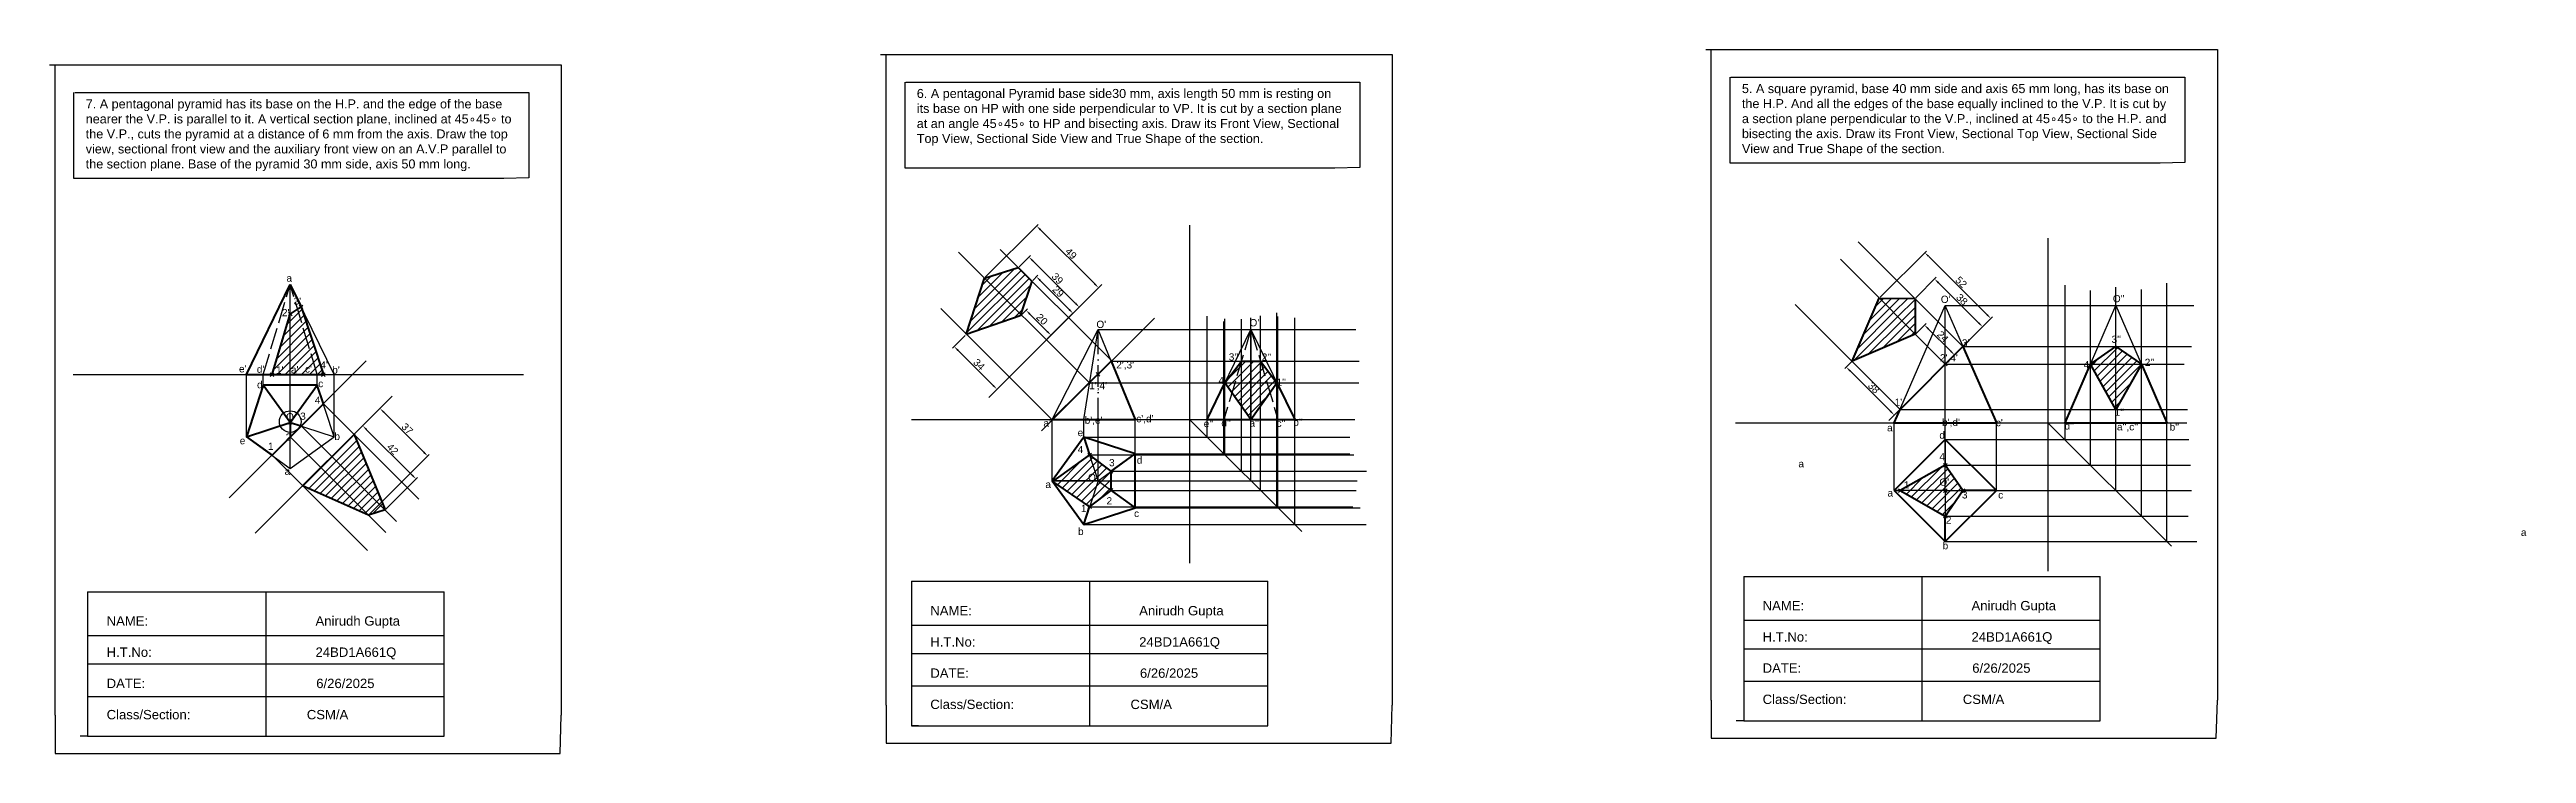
# Model space of a CAD drawing. Header units: millimetres. Extents: x 493 to 3265, y 414 to 805.
# Drawn here: x 493 to 1866, y 414 to 805 of the extents above; entities that cross this region are included whole.
import ezdxf

# ---------------------------------------------------------------- set-up
doc = ezdxf.new("R2010")
doc.units = ezdxf.units.MM
doc.header["$MEASUREMENT"] = 0
doc.header["$PDMODE"] = 35
doc.linetypes.add('ACAD_ISO02W100', pattern=[15, 12, -3])
doc.linetypes.add('ACAD_ISO10W100', pattern=[18, 12, -3, 0, -3])
doc.styles.get("Standard").update_dxf_attribs({"font": 'arial.ttf'})
doc.dimstyles.new('ISO-25', dxfattribs={"dimtxt": 4, "dimasz": 3, "dimexe": 1.25, "dimexo": 0.625, "dimtad": 1, "dimdec": 0, "dimtxsty": 'Standard', "dimcen": 2.5, "dimclrd": 6, "dimclre": 4, "dimadec": 0, "dimazin": 0, "dimtfac": 1, "dimtdec": 0, "dimtmove": 0, "dimatfit": 3, "dimfxl": 1, "dimarcsym": 1})
pattern_1 = [(45, (-7152.1318, -994.7902), (-2.245064, 2.245064), [])]

# ---------------------------------------------------------------- blocks, each defined once
blk = doc.blocks.new('*D154')
at = {"color": 4, "lineweight": -2, "transparency": 16777216}
for p, q in [((649.8, 579.8), (667.4, 597.3)), ((679.4, 550.2), (696.9, 567.8))]:
    blk.add_line(p, q, dxfattribs=at)
at = {"color": 6, "lineweight": -2, "transparency": 16777216}
blk.add_line((668.6, 594.3), (693.9, 569), dxfattribs=at)
at = {"color": 6, "transparency": 16777216}
for points in [[(669, 594.7), (668.3, 594), (666.5, 596.5)], [(694.3, 569.4), (693.6, 568.7), (696.1, 566.9)]]:
    blk.add_solid(points, dxfattribs=at)
at = {"layer": 'Defpoints', "color": 0, "transparency": 16777216}
for p in [(649.4, 579.3), (696.1, 566.9), (678.9, 549.8)]:
    blk.add_point(p, dxfattribs=at)
at = {"color": 0, "transparency": 16777216, "insert": (683.1, 583.5), "char_height": 4, "attachment_point": 5, "rotation": 315}
blk.add_mtext('42', dxfattribs=at)
blk = doc.blocks.new('*D155')
at = {"color": 4, "lineweight": -2, "transparency": 16777216}
for p, q in [((643.8, 573.8), (677, 607)), ((670.2, 547.4), (703.4, 580.6))]:
    blk.add_line(p, q, dxfattribs=at)
at = {"color": 6, "lineweight": -2, "transparency": 16777216}
blk.add_line((678.2, 604), (700.4, 581.8), dxfattribs=at)
at = {"color": 6, "transparency": 16777216}
for points in [[(678.6, 604.3), (677.9, 603.6), (676.1, 606.1)], [(700.8, 582.1), (700, 581.4), (702.5, 579.7)]]:
    blk.add_solid(points, dxfattribs=at)
at = {"layer": 'Defpoints', "color": 0, "transparency": 16777216}
for p in [(702.5, 579.7), (643.3, 573.3), (669.8, 546.9)]:
    blk.add_point(p, dxfattribs=at)
at = {"color": 0, "transparency": 16777216, "insert": (691.2, 594.8), "char_height": 4, "attachment_point": 5, "rotation": 315}
blk.add_mtext('37', dxfattribs=at)
blk = doc.blocks.new('*U128')
blk.add_line((3.9, -12.1), (-3.9, 12.1))
blk = doc.blocks.new('*U130')
at = {"color": 0, "linetype": 'ByBlock', "lineweight": -2, "transparency": 16777216}
blk.add_blockref('*U128', (8222.5, 1572.9), dxfattribs=at)
for p, rotation in [((8213.7, 1560.7), 72.00000000000003), ((8236.7, 1568.2), 288.0000000000001), ((8222.5, 1548.6), 144.0000000000001), ((8236.7, 1553.2), 216)]:
    blk.add_blockref('*U128', p, dxfattribs=dict(at, rotation=rotation))
blk = doc.blocks.new('*D138')
at = {"color": 4, "lineweight": -2, "transparency": 16777216}
for p, q in [((1000.7, 646.6), (993.6, 639.6)), ((1024.4, 622.9), (1017.4, 615.9))]:
    blk.add_line(p, q, dxfattribs=at)
at = {"color": 6, "lineweight": -2, "transparency": 16777216}
blk.add_line((1016.1, 618.9), (996.7, 638.3), dxfattribs=at)
at = {"color": 6, "transparency": 16777216}
for points in [[(997, 638.7), (996.3, 638), (994.5, 640.5)], [(1016.5, 619.2), (1015.8, 618.5), (1018.2, 616.8)]]:
    blk.add_solid(points, dxfattribs=at)
at = {"layer": 'Defpoints', "color": 0, "transparency": 16777216}
for p in [(1001.1, 647.1), (994.5, 640.5), (1024.8, 623.4)]:
    blk.add_point(p, dxfattribs=at)
at = {"color": 0, "transparency": 16777216, "insert": (1008.3, 630.5), "char_height": 4, "attachment_point": 5, "rotation": 315}
blk.add_mtext('34', dxfattribs=at)
blk = doc.blocks.new('*D139')
at = {"color": 4, "lineweight": -2, "transparency": 16777216}
for p, q in [((1011.8, 679), (1041.1, 708.3)), ((1046.1, 644.7), (1075.5, 674))]:
    blk.add_line(p, q, dxfattribs=at)
at = {"color": 6, "lineweight": -2, "transparency": 16777216}
blk.add_line((1072.5, 675.2), (1042.4, 705.3), dxfattribs=at)
at = {"color": 6, "transparency": 16777216}
for points in [[(1042.7, 705.7), (1042, 704.9), (1040.3, 707.4)], [(1072.8, 675.6), (1072.1, 674.9), (1074.6, 673.1)]]:
    blk.add_solid(points, dxfattribs=at)
at = {"layer": 'Defpoints', "color": 0, "transparency": 16777216}
for p in [(1040.3, 707.4), (1011.4, 678.5), (1045.7, 644.2)]:
    blk.add_point(p, dxfattribs=at)
at = {"color": 0, "transparency": 16777216, "insert": (1059.3, 692.1), "char_height": 4, "attachment_point": 5, "rotation": 315}
blk.add_mtext('49', dxfattribs=at)
blk = doc.blocks.new('*D140')
at = {"color": 4, "lineweight": -2, "transparency": 16777216}
for p, q in [((1030.6, 684.7), (1036.9, 691.1)), ((1058.4, 656.9), (1064.7, 663.3))]:
    blk.add_line(p, q, dxfattribs=at)
at = {"color": 6, "lineweight": -2, "transparency": 16777216}
blk.add_line((1061.7, 664.5), (1038.2, 688.1), dxfattribs=at)
at = {"color": 6, "transparency": 16777216}
for points in [[(1038.5, 688.4), (1037.8, 687.7), (1036, 690.2)], [(1062.1, 664.9), (1061.4, 664.1), (1063.9, 662.4)]]:
    blk.add_solid(points, dxfattribs=at)
at = {"layer": 'Defpoints', "color": 0, "transparency": 16777216}
for p in [(1036, 690.2), (1030.1, 684.3), (1057.9, 656.5)]:
    blk.add_point(p, dxfattribs=at)
at = {"color": 0, "transparency": 16777216, "insert": (1051.8, 678.2), "char_height": 4, "attachment_point": 5, "rotation": 315}
blk.add_mtext('39', dxfattribs=at)
blk = doc.blocks.new('*D141')
at = {"color": 4, "lineweight": -2, "transparency": 16777216}
for p, q in [((1031.6, 657.9), (1035.2, 661.5)), ((1045.5, 644), (1049.1, 647.6))]:
    blk.add_line(p, q, dxfattribs=at)
at = {"color": 6, "lineweight": -2, "transparency": 16777216}
blk.add_line((1046.1, 648.9), (1036.5, 658.5), dxfattribs=at)
at = {"color": 6, "transparency": 16777216}
for points in [[(1036.8, 658.9), (1036.1, 658.2), (1034.4, 660.6)], [(1046.5, 649.2), (1045.8, 648.5), (1048.2, 646.8)]]:
    blk.add_solid(points, dxfattribs=at)
at = {"layer": 'Defpoints', "color": 0, "transparency": 16777216}
for p in [(1034.4, 660.6), (1031.2, 657.5), (1045.1, 643.6)]:
    blk.add_point(p, dxfattribs=at)
at = {"color": 0, "transparency": 16777216, "insert": (1043.2, 655.6), "char_height": 4, "attachment_point": 5, "rotation": 315}
blk.add_mtext('20', dxfattribs=at)
blk = doc.blocks.new('*D133')
at = {"color": 4, "lineweight": -2, "transparency": 16777216}
for p, q in [((1038.1, 677.2), (1041, 680.1)), ((1058.4, 656.9), (1061.3, 659.8))]:
    blk.add_line(p, q, dxfattribs=at)
at = {"color": 6, "lineweight": -2, "transparency": 16777216}
blk.add_line((1058.3, 661.1), (1042.2, 677.1), dxfattribs=at)
at = {"color": 6, "transparency": 16777216}
for points in [[(1042.6, 677.5), (1041.9, 676.8), (1040.1, 679.3)], [(1058.7, 661.4), (1057.9, 660.7), (1060.4, 658.9)]]:
    blk.add_solid(points, dxfattribs=at)
at = {"layer": 'Defpoints', "color": 0, "transparency": 16777216}
for p in [(1037.6, 676.8), (1040.1, 679.3), (1057.9, 656.5)]:
    blk.add_point(p, dxfattribs=at)
at = {"color": 0, "transparency": 16777216, "insert": (1052.2, 671), "char_height": 4, "attachment_point": 5, "rotation": 315}
blk.add_mtext('29', dxfattribs=at)
blk = doc.blocks.new('*U131')
blk.add_line((-14.1, 0), (14.1, 0))
blk = doc.blocks.new('*U132')
at = {"color": 0, "linetype": 'ByBlock', "lineweight": -2, "transparency": 16777216}
for p, rotation in [((8696.3, 1569.4), 90), ((8682.2, 1555.3), 180), ((8696.3, 1541.1), 270.0000000000001)]:
    blk.add_blockref('*U131', p, dxfattribs=dict(at, rotation=rotation))
blk.add_blockref('*U131', (8710.5, 1555.3), dxfattribs=at)
blk = doc.blocks.new('*D150')
at = {"color": 4, "lineweight": -2, "transparency": 16777216}
for p, q in [((1527.8, 667.6), (1539.1, 678.9)), ((1554.5, 641), (1565.8, 652.3))]:
    blk.add_line(p, q, dxfattribs=at)
at = {"color": 6, "lineweight": -2, "transparency": 16777216}
blk.add_line((1562.8, 653.5), (1540.4, 675.9), dxfattribs=at)
at = {"color": 6, "transparency": 16777216}
for points in [[(1540.7, 676.3), (1540, 675.6), (1538.2, 678)], [(1563.1, 653.9), (1562.4, 653.2), (1564.9, 651.4)]]:
    blk.add_solid(points, dxfattribs=at)
at = {"layer": 'Defpoints', "color": 0, "transparency": 16777216}
for p in [(1538.2, 678), (1527.4, 667.2), (1554, 640.5)]:
    blk.add_point(p, dxfattribs=at)
at = {"color": 0, "transparency": 16777216, "insert": (1553.4, 666.6), "char_height": 4, "attachment_point": 5, "rotation": 315}
blk.add_mtext('38', dxfattribs=at)
blk = doc.blocks.new('*D151')
at = {"color": 4, "lineweight": -2, "transparency": 16777216}
for p, q in [((1508, 667.8), (1533.7, 693.5)), ((1544.6, 631.1), (1570.4, 656.9))]:
    blk.add_line(p, q, dxfattribs=at)
at = {"color": 6, "lineweight": -2, "transparency": 16777216}
blk.add_line((1567.4, 658.1), (1535, 690.5), dxfattribs=at)
at = {"color": 6, "transparency": 16777216}
for points in [[(1535.3, 690.9), (1534.6, 690.2), (1532.8, 692.6)], [(1567.7, 658.5), (1567, 657.8), (1569.5, 656)]]:
    blk.add_solid(points, dxfattribs=at)
at = {"layer": 'Defpoints', "color": 0, "transparency": 16777216}
for p in [(1532.8, 692.6), (1507.5, 667.3), (1544.2, 630.7)]:
    blk.add_point(p, dxfattribs=at)
at = {"color": 0, "transparency": 16777216, "insert": (1553, 676.2), "char_height": 4, "attachment_point": 5, "rotation": 315}
blk.add_mtext('52', dxfattribs=at)
blk = doc.blocks.new('*D152')
at = {"color": 4, "lineweight": -2, "transparency": 16777216}
for p, q in [((1528, 647.8), (1533.5, 653.3)), ((1544.6, 631.1), (1550.2, 636.7))]:
    blk.add_line(p, q, dxfattribs=at)
at = {"color": 6, "lineweight": -2, "transparency": 16777216}
blk.add_line((1547.2, 637.9), (1534.7, 650.3), dxfattribs=at)
at = {"color": 6, "transparency": 16777216}
for points in [[(1535.1, 650.7), (1534.4, 650), (1532.6, 652.4)], [(1547.5, 638.3), (1546.8, 637.6), (1549.3, 635.8)]]:
    blk.add_solid(points, dxfattribs=at)
at = {"layer": 'Defpoints', "color": 0, "transparency": 16777216}
for p in [(1527.5, 647.3), (1532.6, 652.4), (1544.2, 630.7)]:
    blk.add_point(p, dxfattribs=at)
at = {"color": 0, "transparency": 16777216, "insert": (1542.8, 646), "char_height": 4, "attachment_point": 5, "rotation": 315}
blk.add_mtext('24', dxfattribs=at)
blk = doc.blocks.new('*D153')
at = {"color": 4, "lineweight": -2, "transparency": 16777216}
for p, q in [((1492.1, 631.9), (1488.4, 628.2)), ((1518.7, 605.2), (1515, 601.5))]:
    blk.add_line(p, q, dxfattribs=at)
at = {"color": 6, "lineweight": -2, "transparency": 16777216}
blk.add_line((1513.8, 604.5), (1491.4, 626.9), dxfattribs=at)
at = {"color": 6, "transparency": 16777216}
for points in [[(1491.7, 627.3), (1491, 626.6), (1489.2, 629.1)], [(1514.1, 604.9), (1513.4, 604.2), (1515.9, 602.4)]]:
    blk.add_solid(points, dxfattribs=at)
at = {"layer": 'Defpoints', "color": 0, "transparency": 16777216}
for p in [(1492.5, 632.3), (1489.2, 629.1), (1519.2, 605.6)]:
    blk.add_point(p, dxfattribs=at)
at = {"color": 0, "transparency": 16777216, "insert": (1504.5, 617.6), "char_height": 4, "attachment_point": 5, "rotation": 315}
blk.add_mtext('38', dxfattribs=at)

msp = doc.modelspace()

# ---------------------------------------------------------------- hatches: boundary and pattern name
h = msp.add_hatch()
h.set_pattern_fill('ANSI31', color=256)
h.set_pattern_definition(pattern_1)
h.paths.add_polyline_path([(1037.6, 676.8), (1030.1, 684.3), (1011.4, 678.5), (1031.5, 658.4)])
h.paths.add_polyline_path([(1011.4, 678.5), (1001.3, 647.5), (1001.5, 647.2), (1031.2, 657.5), (1031.5, 658.4)])
h = msp.add_hatch()
h.set_pattern_fill('ANSI31', color=256)
h.set_pattern_definition(pattern_1)
h.paths.add_polyline_path([(632.3, 662.5), (630.4, 661.2), (641.3, 624.9), (644.7, 624.9)])
h.paths.add_polyline_path([(630.4, 661.2), (626.3, 658.5), (626.3, 624.9), (641.3, 624.9)])
h.paths.add_polyline_path([(626.3, 658.5), (616.2, 624.9), (626.3, 624.9)])
h.paths.add_polyline_path([(642, 627.3), (648.2, 627.3), (648.2, 633.3), (642, 633.3)], flags=9)
h.paths.add_polyline_path([(625.9, 624.8), (631.6, 624.8), (631.6, 629.4), (625.9, 629.4)], flags=9)
h.paths.add_polyline_path([(633.8, 625.2), (639.2, 625.2), (639.2, 629.8), (633.8, 629.8)], flags=24)
h.paths.add_polyline_path([(617.4, 624.4), (623.6, 624.4), (623.6, 630.4), (617.4, 630.4)], flags=9)
h = msp.add_hatch()
h.set_pattern_fill('ANSI31', color=256)
h.set_pattern_definition(pattern_1)
h.paths.add_polyline_path([(1638.8, 640.5), (1624.7, 630.7), (1638.8, 630.7)])
h.paths.add_polyline_path([(1638.8, 640.5), (1638.8, 630.7), (1653, 630.7)])
h.paths.add_polyline_path([(1638.8, 630.7), (1624.7, 630.7), (1638.8, 605.6)])
h.paths.add_polyline_path([(1653, 630.7), (1638.8, 630.7), (1638.8, 605.6)])
h.paths.add_polyline_path([(1544.2, 574.6), (1519.2, 560.5), (1544.2, 560.5)])
h.paths.add_polyline_path([(1544.2, 560.5), (1519.2, 560.5), (1544.2, 546.3)])
h.paths.add_polyline_path([(1554, 560.5), (1544.2, 560.5), (1544.2, 546.3)])
h.paths.add_polyline_path([(1544.2, 574.6), (1544.2, 560.5), (1554, 560.5)])
h.paths.add_polyline_path([(1507.5, 667.3), (1492.5, 632.3), (1527.5, 647.3)])
h.paths.add_polyline_path([(1527.4, 667.2), (1507.5, 667.3), (1527.5, 647.3)], flags=0)
h.paths.add_polyline_path([(1619.9, 627.4), (1627.1, 627.4), (1627.1, 633.4), (1619.9, 633.4)], flags=9)
h.paths.add_polyline_path([(1539.9, 562.1), (1547.3, 562.1), (1547.3, 568.3), (1539.9, 568.3)], flags=9)
h.paths.add_polyline_path([(1520.2, 560.7), (1525.3, 560.7), (1525.3, 566.7), (1520.2, 566.7)], flags=24)
h = msp.add_hatch()
h.set_pattern_fill('ANSI31', color=256)
h.set_pattern_definition(pattern_1)
h.paths.add_polyline_path([(1527.4, 667.2), (1507.5, 667.3), (1527.5, 647.3)])
h = msp.add_hatch()
h.set_pattern_fill('ANSI31', color=256)
h.set_pattern_definition(pattern_1)
h.paths.add_polyline_path([(1159.1, 632.3), (1153.8, 632.3), (1153.8, 620.3), (1159.1, 620.3)])
h.paths.add_polyline_path([(1164.4, 632.3), (1159.1, 632.3), (1159.1, 620.3), (1164.4, 620.3)])
h.paths.add_polyline_path([(1164.4, 632.3), (1164.4, 620.3), (1168, 620.3)], flags=17)
h.paths.add_polyline_path([(1164.4, 632.3), (1168, 620.3), (1173.5, 620.3)])
h.paths.add_polyline_path([(1173.5, 620.3), (1168, 620.3), (1169.7, 614.8)])
h.paths.add_polyline_path([(1169.7, 614.8), (1168, 620.3), (1164.4, 620.3), (1164.4, 607.5)])
h.paths.add_polyline_path([(1159.1, 620.3), (1153.8, 620.3), (1153.8, 607.5), (1159.1, 600)])
h.paths.add_polyline_path([(1164.4, 620.3), (1159.1, 620.3), (1159.1, 600), (1164.4, 607.5)])
h.paths.add_polyline_path([(1153.8, 620.3), (1150.2, 620.3), (1148.6, 614.8), (1153.8, 607.5)])
h.paths.add_polyline_path([(1150.2, 620.3), (1144.7, 620.3), (1148.6, 614.8)])
h.paths.add_polyline_path([(1153.8, 632.3), (1144.7, 620.3), (1150.2, 620.3)])
h.paths.add_polyline_path([(1153.8, 632.3), (1150.2, 620.3), (1153.8, 620.3)], flags=17)
h.paths.add_polyline_path([(1069.6, 580.3), (1049.8, 565.9), (1074.3, 565.9)])
h.paths.add_polyline_path([(1081.6, 571.2), (1074.3, 576.8), (1074.3, 565.9)])
h.paths.add_polyline_path([(1074.3, 576.8), (1069.6, 580.3), (1074.3, 565.9)], flags=17)
h.paths.add_polyline_path([(1081.6, 565.9), (1074.3, 565.9), (1081.6, 560.6)], flags=0)
h.paths.add_polyline_path([(1081.6, 571.2), (1074.3, 565.9), (1081.6, 565.9)], flags=17)
h.paths.add_polyline_path([(1081.6, 560.6), (1074.3, 565.9), (1069.6, 551.5)])
h.paths.add_polyline_path([(1074.3, 565.9), (1049.8, 565.9), (1049.1, 565.5), (1069.6, 551.5)])
h = msp.add_hatch()
h.set_pattern_fill('ANSI31', color=256)
h.set_pattern_definition(pattern_1)
h.paths.add_polyline_path([(661.7, 591.7), (649.4, 579.3), (678.9, 549.8)])
h.paths.add_polyline_path([(649.4, 579.3), (643.3, 573.3), (669.8, 546.9), (678.9, 549.8)])
h.paths.add_polyline_path([(643.3, 573.3), (633.2, 563.2), (669.8, 546.9)])
h = msp.add_hatch()
h.set_pattern_fill('ANSI31', color=256)
h.set_pattern_definition(pattern_1)
h.paths.add_polyline_path([(1081.6, 565.9), (1074.3, 565.9), (1081.6, 560.6)])

# ---------------------------------------------------------------- linework, layer by layer
for p, q in [((492.8, 796.9), (776.6, 796.9)), ((495.9, 435.7), (495.9, 796.9)), ((776.6, 796.9), (776.6, 435.7)), ((953.7, 802.7), (1237.5, 802.7)), ((956.9, 441.4), (956.9, 802.7)), ((1237.5, 802.7), (1237.5, 441.4)), ((1411.3, 805.4), (1695.1, 805.4)), ((1414.4, 444.2), (1414.4, 805.4)), ((1695.1, 805.4), (1695.1, 444.2)), ((967.3, 739.6), (967.3, 787.3)), ((967.7, 787.3), (1205.7, 787.3)), ((1205.7, 787.3), (1219.5, 787.3)), ((1219.5, 787.3), (1219.5, 739.9)), ((1424.8, 742.3), (1424.8, 790.1)), ((1425.3, 790.1), (1663.3, 790.1)), ((1663.3, 790.1), (1677.1, 790.1)), ((1677.1, 790.1), (1677.1, 742.7)), ((506.3, 733.8), (506.3, 781.6)), ((506.8, 781.6), (744.8, 781.6)), ((744.8, 781.6), (758.6, 781.6)), ((758.6, 781.6), (758.6, 734.2)), ((1663.3, 742.3), (1424.8, 742.3)), ((1677.1, 742.7), (1663.3, 742.3)), ((744.8, 733.8), (506.3, 733.8)), ((758.6, 734.2), (744.8, 733.8)), ((1205.7, 739.6), (967.3, 739.6)), ((1219.5, 739.9), (1205.7, 739.6)), ((1125.1, 707.9), (1125.1, 520.1)), ((1601.1, 700.6), (1601.1, 515.8)), ((1070, 619.9), (997, 692.9)), ((1082.1, 632.3), (1020, 694.4)), ((1544.2, 630.7), (1486, 688.9)), ((1554, 640.5), (1495.9, 698.7)), ((626.3, 624.9), (626.3, 674.9)), ((650.6, 624.9), (626.3, 674.9)), ((1013.7, 612.2), (1076.4, 675)), ((1610.6, 588.8), (1610.6, 674.6)), ((1638.8, 560.5), (1638.8, 673.5)), ((1667.1, 532.2), (1667.1, 675.7)), ((1049.1, 599.6), (987.2, 661.6)), ((1519.2, 605.6), (1461, 663.8)), ((1515.9, 598.2), (1544.2, 663.2)), ((1544.2, 598.2), (1544.2, 663.2)), ((1572.5, 598.2), (1544.2, 663.2)), ((1544.2, 663.2), (1682.1, 663.2)), ((1610.6, 598.2), (1638.8, 663.2)), ((1624.7, 574.6), (1624.7, 671.6)), ((1638.8, 663.2), (1667.1, 598.2)), ((1653, 546.3), (1653, 672.2)), ((1042.9, 593.6), (1105.7, 656.3)), ((1048.8, 600), (1074.3, 650)), ((1066.4, 600), (1074.3, 650)), ((1094.9, 600), (1074.3, 650)), ((1074.3, 650), (1217.3, 650)), ((1134.9, 590.2), (1134.9, 657.4)), ((1134.9, 600), (1159.1, 650)), ((1144.1, 580.9), (1144.1, 654.4)), ((1144.7, 580.3), (1144.7, 655.9)), ((1153.8, 571.2), (1153.8, 655.7)), ((1159.1, 565.9), (1159.1, 656.5)), ((1159.1, 650), (1183.4, 600)), ((1159.1, 650), (1159.1, 600)), ((1164.4, 560.6), (1164.4, 657.6)), ((1173.5, 551.5), (1173.5, 659.1)), ((1174.1, 550.9), (1174.1, 657.2)), ((1183.4, 541.7), (1183.4, 656.5)), ((1512.9, 599.4), (1564.1, 650.6)), ((592.4, 556.4), (668.5, 632.5)), ((1081.6, 632.3), (1219.2, 632.3)), ((1554, 640.5), (1680.8, 640.5)), ((506, 624.9), (755.7, 624.9)), ((602, 590.4), (602, 624.9)), ((611.3, 619), (611.3, 624.9)), ((626.3, 572.8), (626.3, 624.9)), ((641.3, 619), (641.3, 624.9)), ((650.6, 590.4), (650.6, 624.9)), ((1069.6, 620.3), (1219, 620.3)), ((1544.2, 630.7), (1676.7, 630.7)), ((606.8, 536.8), (682.9, 612.9)), ((644.7, 608.7), (697.7, 555.7)), ((1519.2, 605.6), (1678.6, 605.6)), ((626.3, 598.3), (650.6, 590.4)), ((632.3, 596.4), (685.3, 543.3)), ((970.9, 600), (1216.8, 600)), ((1048.8, 565.9), (1048.8, 600)), ((1066.4, 590.2), (1066.4, 600)), ((1074.3, 565.9), (1074.3, 600)), ((1094.9, 580.9), (1094.9, 600)), ((1125.1, 600), (1187.3, 537.7)), ((1144.7, 600), (1173.5, 600)), ((1427.9, 598.2), (1678.1, 598.2)), ((1515.9, 560.5), (1515.9, 598.2)), ((1544.2, 588.8), (1544.2, 598.2)), ((1572.5, 560.5), (1572.5, 598.2)), ((1601.1, 598.2), (1669.7, 529.6)), ((616.2, 580.2), (669.2, 527.2)), ((626.3, 590.3), (679.3, 537.3)), ((1066.4, 590.2), (1214, 590.2)), ((1069.6, 580.3), (1216.1, 580.3)), ((1094.9, 580.9), (1214, 580.9)), ((1544.2, 588.8), (1679.2, 588.8)), ((1544.2, 588.8), (1544.2, 574.6)), ((1048.8, 565.9), (1218.1, 565.9)), ((1081.6, 571.2), (1223.2, 571.2)), ((1544.2, 574.6), (1680.2, 574.6)), ((1069.6, 551.5), (1215.6, 551.5)), ((1081.6, 560.6), (1217.5, 560.6)), ((1094.9, 550.9), (1219.6, 550.9)), ((1515.9, 560.5), (1519.2, 560.5)), ((1572.5, 560.5), (1680.8, 560.5)), ((1066.4, 541.7), (1223, 541.7)), ((1544.2, 546.3), (1678.9, 546.3)), ((1544.2, 532.2), (1683.7, 532.2)), ((970.8, 510.1), (970.8, 429.9)), ((970.8, 510.1), (1168.5, 510.1)), ((1069.6, 510.1), (1069.6, 429.9)), ((1168.5, 429.9), (1168.5, 510.1)), ((1432.4, 512.8), (1432.4, 432.6)), ((1432.4, 512.8), (1630.1, 512.8)), ((1531.2, 512.8), (1531.2, 432.6)), ((1630.1, 432.6), (1630.1, 512.8)), ((513.9, 504.3), (513.9, 424.1)), ((513.9, 504.3), (711.6, 504.3)), ((612.8, 504.3), (612.8, 424.1)), ((711.6, 424.1), (711.6, 504.3)), ((970.8, 485.7), (1168.5, 485.7)), ((1432.4, 488.5), (1630.1, 488.5)), ((513.9, 480), (711.6, 480)), ((970.8, 470), (1168.5, 470)), ((1432.4, 472.7), (1630.1, 472.7)), ((513.9, 464.2), (711.6, 464.2)), ((1432.4, 454.7), (1630.1, 454.7)), ((513.9, 446.2), (711.6, 446.2)), ((956.9, 441.4), (956.9, 420.2)), ((970.8, 452), (1168.5, 452)), ((1236.9, 420.2), (1237.5, 441.4)), ((1414.4, 444.2), (1414.4, 423)), ((1694.5, 423), (1695.1, 444.2)), ((495.9, 435.7), (495.9, 414.5)), ((776, 414.5), (776.6, 435.7)), ((974.8, 429.9), (970.8, 429.9)), ((970.8, 429.9), (1168.5, 429.9)), ((974.8, 429.9), (974.8, 429.9)), ((1432.4, 432.6), (1428.3, 432.6)), ((1432.4, 432.6), (1432.4, 432.6)), ((1432.4, 432.6), (1630.1, 432.6)), ((495.9, 414.5), (776, 414.5)), ((513.9, 424.1), (509.9, 424.1)), ((513.9, 424.1), (513.9, 424.1)), ((513.9, 424.1), (711.6, 424.1)), ((956.9, 420.2), (1236.9, 420.2)), ((1414.4, 423), (1694.5, 423))]:
    msp.add_line(p, q)
at = {"lineweight": 70}
for p, q in [((602, 624.9), (626.3, 674.9)), ((626.3, 674.9), (632.3, 662.5)), ((1001.1, 647.1), (1011.4, 678.5)), ((1011.4, 678.5), (1030.1, 684.3)), ((1030.1, 684.3), (1037.6, 676.8)), ((1037.6, 676.8), (1031.2, 657.5)), ((626.3, 658.5), (632.3, 662.5)), ((632.3, 662.5), (644.7, 624.9)), ((1492.5, 632.3), (1507.5, 667.3)), ((1507.5, 667.3), (1527.4, 667.2)), ((1527.4, 667.2), (1527.5, 647.3)), ((616.2, 624.9), (626.3, 658.5)), ((1031.2, 657.5), (1001.1, 647.1)), ((1527.5, 647.3), (1492.5, 632.3)), ((1048.8, 600), (1081.6, 632.3)), ((1081.6, 632.3), (1094.9, 600)), ((1144.7, 620.3), (1153.8, 632.3)), ((1153.8, 632.3), (1164.4, 632.3)), ((1164.4, 632.3), (1173.5, 620.3)), ((1519.2, 605.6), (1554, 640.5)), ((1554, 640.5), (1572.5, 598.2)), ((1624.7, 630.7), (1638.8, 640.5)), ((1638.8, 640.5), (1653, 630.7)), ((602, 624.9), (644.7, 624.9)), ((626.3, 598.3), (611.3, 619)), ((626.3, 598.3), (641.3, 619)), ((1134.9, 600), (1144.7, 620.3)), ((1159.1, 600), (1144.7, 620.3)), ((1159.1, 600), (1173.5, 620.3)), ((1173.5, 620.3), (1183.4, 600)), ((1610.6, 598.2), (1624.7, 630.7)), ((1638.8, 605.6), (1624.7, 630.7)), ((1653, 630.7), (1638.8, 605.6)), ((1653, 630.7), (1667.1, 598.2)), ((616.2, 580.2), (644.7, 608.7)), ((1515.9, 598.2), (1519.2, 605.6)), ((602, 590.4), (626.3, 598.3)), ((626.3, 598.3), (626.3, 590.3)), ((626.3, 598.3), (632.3, 596.4)), ((633.2, 563.2), (661.7, 591.7)), ((661.7, 591.7), (678.9, 549.8)), ((1048.8, 600), (1094.9, 600)), ((1134.9, 600), (1183.4, 600)), ((1515.9, 598.2), (1572.5, 598.2)), ((1610.6, 598.2), (1667.1, 598.2)), ((1069.6, 580.3), (1049.1, 565.5)), ((1066.4, 590.2), (1069.6, 580.3)), ((1081.6, 571.2), (1069.6, 580.3)), ((1081.6, 571.2), (1094.9, 580.9)), ((1049.1, 565.5), (1069.6, 551.5)), ((1081.6, 560.6), (1081.6, 571.2)), ((1544.2, 574.6), (1519.2, 560.5)), ((1554, 560.5), (1544.2, 574.6)), ((669.8, 546.9), (633.2, 563.2)), ((678.9, 549.8), (669.8, 546.9)), ((1066.4, 541.7), (1069.6, 551.5)), ((1069.6, 551.5), (1081.6, 560.6)), ((1081.6, 560.6), (1094.9, 550.9)), ((1519.2, 560.5), (1544.2, 546.3)), ((1544.2, 546.3), (1554, 560.5)), ((1572.5, 560.5), (1554, 560.5)), ((1544.2, 532.2), (1544.2, 546.3))]:
    msp.add_line(p, q, dxfattribs=at)
at = {"linetype": 'ACAD_ISO02W100'}
for p, q in [((611.3, 624.9), (626.3, 674.9)), ((641.3, 624.9), (626.3, 674.9)), ((1159.1, 650), (1144.1, 600)), ((1159.1, 650), (1174.1, 600))]:
    msp.add_line(p, q, dxfattribs=at)
at = {"linetype": 'ACAD_ISO10W100'}
msp.add_line((1074.3, 600), (1074.3, 650), dxfattribs=at)
at = {"lineweight": 70}
msp.add_lwpolyline([(644.7, 608.7), (641.3, 619), (611.3, 619), (602, 590.4), (616.2, 580.2)], dxfattribs=at)
msp.add_lwpolyline([(641.3, 619), (611.3, 619), (602, 590.4), (626.3, 572.8), (650.6, 590.4)], close=True)
for points in [[(1094.9, 550.9), (1094.9, 580.9), (1066.4, 590.2), (1048.8, 565.9), (1066.4, 541.7)], [(1515.9, 560.5), (1544.2, 532.2), (1572.5, 560.5), (1544.2, 588.8)]]:
    msp.add_lwpolyline(points, close=True, dxfattribs=at)
msp.add_circle((626.3, 598.8), 6)
for p in [(626.3, 658.5), (632.3, 662.5), (616.2, 624.9), (644.7, 624.9), (1074.3, 625), (1544.2, 630.7), (626.3, 598.3), (1069.6, 580.3), (1081.6, 571.2), (1544.2, 574.6), (1069.6, 551.5), (1081.6, 560.6), (1519.2, 560.5), (1544.2, 560.5), (1554, 560.5), (1544.2, 546.3)]:
    msp.add_point(p)

# ---------------------------------------------------------------- block references
for name in ['*U130', '*U132']:
    msp.add_blockref(name, (-7152.1, -994.8))

# ---------------------------------------------------------------- texts
for s, p in [('a', (624.2, 676.5)), ("2'", (621.7, 657.3)), ("3'", (628.2, 663.7)), ("O'", (1541.7, 664.7)), ("O''", (1637.1, 665.1)), ("O'", (1073.4, 650.8)), ("O''", (1158.3, 651.7)), ("3''", (1636.4, 642.5)), ("4'", (643, 628.3)), ("2',3'", (1084.4, 628.3)), ("3''", (1146.8, 632.7)), ("2''", (1165.1, 632.6)), ("2',4'", (1541.2, 632.2)), ("3'", (1553.4, 640.5)), ("4''", (1620.9, 628.4)), ("2''", (1654.8, 629.7)), ("e'", (597.9, 626.1)), ("d'", (607.8, 625.9)), ('d', (607.9, 617.3)), ("1'", (618.4, 625.4)), ("a'", (626.7, 625.7)), ("c'", (634.5, 626)), ('c', (641.8, 617.9)), ("b'", (649.6, 625.5)), ("1',4'", (1069.4, 616.8)), ("4''", (1141.1, 619.6)), ("1''", (1173.3, 618.7)), ('4', (639.9, 608.7)), ("1'", (1516.1, 607.6)), ("1''", (1638.1, 602)), ('2', (623.8, 588.2)), ('O', (624, 599.5)), ('3', (631.8, 599.8)), ('b', (650.8, 588.6)), ("a'", (1044, 596)), ('e', (1063, 590.7)), ("b',e'", (1066.9, 597.6)), ("c',d'", (1095.5, 598.4)), ("e''", (1132.9, 595.7)), ("d''", (1142.7, 596.1)), ("a''", (1158.3, 595.9)), ("c''", (1173.3, 595.9)), ("b''", (1182.6, 596.5)), ("a'", (1511.9, 593.4)), ('d', (1540.9, 589.3)), ("b',d'", (1542.4, 596.4)), ("c'", (1572.2, 596.2)), ("d''", (1610.3, 594.4)), ("a'',c''", (1639.4, 593.9)), ("b''", (1668.6, 593.8)), ('e', (598.3, 586.2)), ('1', (614, 583.1)), ('4', (1063, 581.3)), ('3', (1080.4, 574)), ('d', (1095.8, 575.4)), ('4', (1540.9, 577.3)), ('a', (623.2, 569.2)), ('a', (1045.1, 561.9)), ('O', (1068.8, 565.8)), ('a', (1462.7, 573.4)), ('1', (1521.2, 561.7)), ("O'", (1540.9, 563.2)), ('1', (1064.8, 548.6)), ('2', (1079, 552.8)), ('a', (1512.1, 557.2)), ('3', (1553.4, 556.1)), ('c', (1573.5, 556.1)), ('b', (1063.2, 535.8)), ('c', (1094.3, 545.8)), ('2', (1544.5, 542.1)), ('a', (1863.4, 535.3)), ('b', (1542.7, 527.9))]:
    msp.add_text(s, height=4).set_placement(p)
at = {"attachment_point": 1}
for s, width, gutter_width, insert, char_height in [('6. A pentagonal Pyramid base side30 mm, axis length 50 mm is resting on its base on HP with one side perpendicular to VP. It is cut by a section plane at an angle 45∘45∘ to HP and bisecting axis. Draw its Front View, Sectional Top View, Sectional Side View and True Shape of the section.', 236.637, 15, (973.8, 783.5), 5), ('5. A square pyramid, base 40 mm side and axis 65 mm long, has its base on the H.P. And all the edges of the base equally inclined to the V.P. It is cut by a section plane perpendicular to the V.P., inclined at 45∘45∘ to the H.P. and bisecting the axis. Draw its Front View, Sectional Top View, Sectional Side View and True Shape of the section.', 236.637, 15, (1431.4, 786.2), 5), ('7. A pentagonal pyramid has its base on the H.P. and the edge of the base nearer the V.P. is parallel to it. A vertical section plane, inclined at 45∘45∘ to the V.P., cuts the pyramid at a distance of 6 mm from the axis. Draw the top view, sectional front view and the auxiliary front view on an A.V.P parallel to the section plane. Base of the pyramid 30 mm side, axis 50 mm long.', 236.637, 15, (512.9, 777.7), 5), ('NAME:                                              Anirudh Gupta\\P\\PH.T.No:                                             24BD1A661Q\\P\\PDATE:                                               6/26/2025\\P\\PClass/Section:                                CSM/A', 175.899, 12.5, (981.3, 496.4), 5.2), ('NAME:                                              Anirudh Gupta\\P\\PH.T.No:                                             24BD1A661Q\\P\\PDATE:                                               6/26/2025\\P\\PClass/Section:                                CSM/A', 175.899, 12.5, (1442.9, 499.2), 5.2), ('NAME:                                              Anirudh Gupta\\P\\PH.T.No:                                             24BD1A661Q\\P\\PDATE:                                               6/26/2025\\P\\PClass/Section:                                CSM/A', 175.899, 12.5, (524.5, 490.7), 5.2)]:
    msp.add_mtext_dynamic_manual_height_columns(s, width=width, gutter_width=gutter_width, heights=[0], dxfattribs=dict(at, insert=insert, char_height=char_height))

# ---------------------------------------------------------------- dimensions: what is measured, and where the dimension line sits
for p1, p2, distance, picture, middle in [((1045.7, 644.2), (1011.4, 678.5), -40.9, '*D139', (1059.3, 692.1)), ((1057.9, 656.5), (1030.1, 684.3), -8.4, '*D140', (1051.8, 678.2)), ((1544.2, 630.7), (1507.5, 667.3), -35.8, '*D151', (1553, 676.2)), ((1057.9, 656.5), (1037.6, 676.8), -3.5, '*D133', (1052.2, 671)), ((1554, 640.5), (1527.4, 667.2), -15.3, '*D150', (1553.4, 666.6)), ((1045.1, 643.6), (1031.2, 657.5), -4.5, '*D141', (1043.2, 655.6)), ((1024.8, 623.4), (1001.1, 647.1), 9.3, '*D138', (1008.3, 630.5)), ((1544.2, 630.7), (1527.5, 647.3), -7.2, '*D152', (1542.8, 646)), ((1519.2, 605.6), (1492.5, 632.3), 4.6, '*D153', (1504.5, 617.6)), ((643.3, 573.3), (669.8, 546.9), 46.3, '*D155', (691.2, 594.8)), ((649.4, 579.3), (678.9, 549.8), 24.2, '*D154', (683.1, 583.5))]:
    dim = msp.add_aligned_dim(p1=p1, p2=p2, distance=distance, dimstyle='ISO-25')
    dim.commit()
    dim.dimension.update_dxf_attribs({"geometry": picture, "text_midpoint": middle})

doc.saveas('drawing.dxf')
